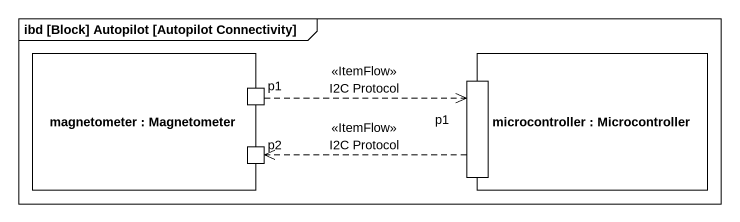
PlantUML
@startuml
mainframe ibd [Block] Autopilot [Autopilot Connectivity]
rectangle "magnetometer : Magnetometer" as magnetometer {
  port "p1" as p1_2
  port p2
}
rectangle "microcontroller : Microcontroller" as microcontroller {
  port p1
}
p1 .left.> p2 : <<ItemFlow>>\nI2C Protocol
p1_2 .right.> p1 : <<ItemFlow>>\nI2C Protocol
@enduml
